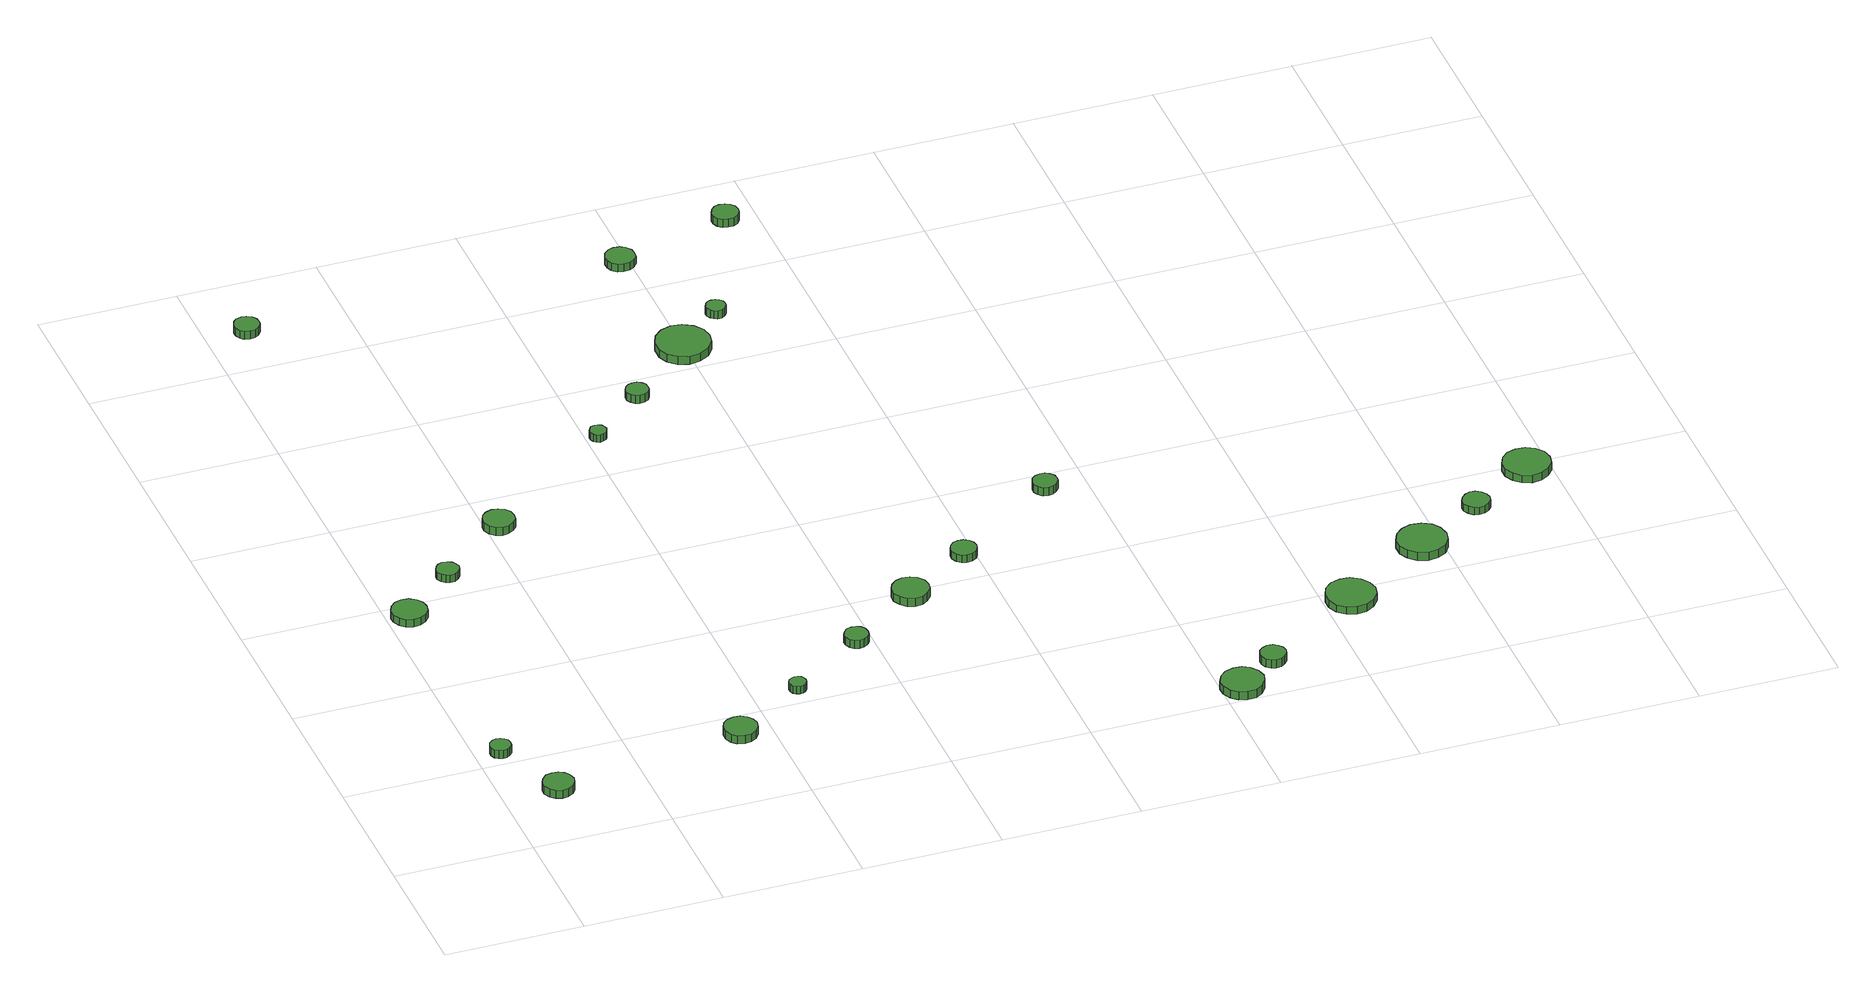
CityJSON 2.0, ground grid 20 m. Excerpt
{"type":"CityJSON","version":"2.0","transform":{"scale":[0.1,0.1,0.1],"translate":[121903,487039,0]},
"CityObjects":{
"tree1":{"type":"SolitaryVegetationObject","attributes":{"function":"something"},"geometry":[{"type":"MultiSurface","lod":"1","boundaries":[[[0,1,2,3,4,5,6,7,8,9,10,11,12,13,14]],[[15,16,17,18,19,20,21,22,23,24,25,26,27,28,29]],[[0,29,28,1]],[[1,28,27,2]],[[2,27,26,3]],[[3,26,25,4]],[[4,25,24,5]],[[5,24,23,6]],[[6,23,22,7]],[[7,22,21,8]],[[8,21,20,9]],[[9,20,19,10]],[[10,19,18,11]],[[11,18,17,12]],[[12,17,16,13]],[[13,16,15,14]],[[14,15,29,0]]]}]},
"tree2":{"type":"SolitaryVegetationObject","attributes":{"function":"something"},"geometry":[{"type":"MultiSurface","lod":"1","boundaries":[[[30,31,32,33,34,35,36,37,38,39,40,41,42,43,44]],[[45,46,47,48,49,50,51,52,53,54,55,56,57,58,59]],[[30,59,58,31]],[[31,58,57,32]],[[32,57,56,33]],[[33,56,55,34]],[[34,55,54,35]],[[35,54,53,36]],[[36,53,52,37]],[[37,52,51,38]],[[38,51,50,39]],[[39,50,49,40]],[[40,49,48,41]],[[41,48,47,42]],[[42,47,46,43]],[[43,46,45,44]],[[44,45,59,30]]]}]},
"tree3":{"type":"SolitaryVegetationObject","attributes":{"function":"something"},"geometry":[{"type":"MultiSurface","lod":"1","boundaries":[[[60,61,62,63,64,65,66,67,68,69,70,71,72,73,74]],[[75,76,77,78,79,80,81,82,83,84,85,86,87,88,89]],[[60,89,88,61]],[[61,88,87,62]],[[62,87,86,63]],[[63,86,85,64]],[[64,85,84,65]],[[65,84,83,66]],[[66,83,82,67]],[[67,82,81,68]],[[68,81,80,69]],[[69,80,79,70]],[[70,79,78,71]],[[71,78,77,72]],[[72,77,76,73]],[[73,76,75,74]],[[74,75,89,60]]]}]},
"tree4":{"type":"SolitaryVegetationObject","attributes":{"function":"something"},"geometry":[{"type":"MultiSurface","lod":"1","boundaries":[[[90,91,92,93,94,95,96,97,98,99,100,101,102,103,104]],[[105,106,107,108,109,110,111,112,113,114,115,116,117,118,119]],[[90,119,118,91]],[[91,118,117,92]],[[92,117,116,93]],[[93,116,115,94]],[[94,115,114,95]],[[95,114,113,96]],[[96,113,112,97]],[[97,112,111,98]],[[98,111,110,99]],[[99,110,109,100]],[[100,109,108,101]],[[101,108,107,102]],[[102,107,106,103]],[[103,106,105,104]],[[104,105,119,90]]]}]},
"tree5":{"type":"SolitaryVegetationObject","attributes":{"function":"something"},"geometry":[{"type":"MultiSurface","lod":"1","boundaries":[[[120,121,122,123,124,125,126,127,128,129,130,131,132,133,134]],[[135,136,137,138,139,140,141,142,143,144,145,146,147,148,149]],[[120,149,148,121]],[[121,148,147,122]],[[122,147,146,123]],[[123,146,145,124]],[[124,145,144,125]],[[125,144,143,126]],[[126,143,142,127]],[[127,142,141,128]],[[128,141,140,129]],[[129,140,139,130]],[[130,139,138,131]],[[131,138,137,132]],[[132,137,136,133]],[[133,136,135,134]],[[134,135,149,120]]]}]},
"tree6":{"type":"SolitaryVegetationObject","attributes":{"function":"something"},"geometry":[{"type":"MultiSurface","lod":"1","boundaries":[[[150,151,152,153,154,155,156,157,158,159,160,161,162,163,164]],[[165,166,167,168,169,170,171,172,173,174,175,176,177,178,179]],[[150,179,178,151]],[[151,178,177,152]],[[152,177,176,153]],[[153,176,175,154]],[[154,175,174,155]],[[155,174,173,156]],[[156,173,172,157]],[[157,172,171,158]],[[158,171,170,159]],[[159,170,169,160]],[[160,169,168,161]],[[161,168,167,162]],[[162,167,166,163]],[[163,166,165,164]],[[164,165,179,150]]]}]},
"tree7":{"type":"SolitaryVegetationObject","attributes":{"function":"something"},"geometry":[{"type":"MultiSurface","lod":"1","boundaries":[[[180,181,182,183,184,185,186,187,188,189,190,191,192,193,194]],[[195,196,197,198,199,200,201,202,203,204,205,206,207,208,209]],[[180,209,208,181]],[[181,208,207,182]],[[182,207,206,183]],[[183,206,205,184]],[[184,205,204,185]],[[185,204,203,186]],[[186,203,202,187]],[[187,202,201,188]],[[188,201,200,189]],[[189,200,199,190]],[[190,199,198,191]],[[191,198,197,192]],[[192,197,196,193]],[[193,196,195,194]],[[194,195,209,180]]]}]},
"tree8":{"type":"SolitaryVegetationObject","attributes":{"function":"something"},"geometry":[{"type":"MultiSurface","lod":"1","boundaries":[[[210,211,212,213,214,215,216,217,218,219,220,221,222,223,224]],[[225,226,227,228,229,230,231,232,233,234,235,236,237,238,239]],[[210,239,238,211]],[[211,238,237,212]],[[212,237,236,213]],[[213,236,235,214]],[[214,235,234,215]],[[215,234,233,216]],[[216,233,232,217]],[[217,232,231,218]],[[218,231,230,219]],[[219,230,229,220]],[[220,229,228,221]],[[221,228,227,222]],[[222,227,226,223]],[[223,226,225,224]],[[224,225,239,210]]]}]},
"tree9":{"type":"SolitaryVegetationObject","attributes":{"function":"something"},"geometry":[{"type":"MultiSurface","lod":"1","boundaries":[[[240,241,242,243,244,245,246,247,248,249,250,251,252,253,254]],[[255,256,257,258,259,260,261,262,263,264,265,266,267,268,269]],[[240,269,268,241]],[[241,268,267,242]],[[242,267,266,243]],[[243,266,265,244]],[[244,265,264,245]],[[245,264,263,246]],[[246,263,262,247]],[[247,262,261,248]],[[248,261,260,249]],[[249,260,259,250]],[[250,259,258,251]],[[251,258,257,252]],[[252,257,256,253]],[[253,256,255,254]],[[254,255,269,240]]]}]},
"tree10":{"type":"SolitaryVegetationObject","attributes":{"function":"something"},"geometry":[{"type":"MultiSurface","lod":"1","boundaries":[[[270,271,272,273,274,275,276,277,278,279,280,281,282,283,284]],[[285,286,287,288,289,290,291,292,293,294,295,296,297,298,299]],[[270,299,298,271]],[[271,298,297,272]],[[272,297,296,273]],[[273,296,295,274]],[[274,295,294,275]],[[275,294,293,276]],[[276,293,292,277]],[[277,292,291,278]],[[278,291,290,279]],[[279,290,289,280]],[[280,289,288,281]],[[281,288,287,282]],[[282,287,286,283]],[[283,286,285,284]],[[284,285,299,270]]]}]},
"tree11":{"type":"SolitaryVegetationObject","attributes":{"function":"something"},"geometry":[{"type":"MultiSurface","lod":"1","boundaries":[[[300,301,302,303,304,305,306,307,308,309,310,311,312,313,314]],[[315,316,317,318,319,320,321,322,323,324,325,326,327,328,329]],[[300,329,328,301]],[[301,328,327,302]],[[302,327,326,303]],[[303,326,325,304]],[[304,325,324,305]],[[305,324,323,306]],[[306,323,322,307]],[[307,322,321,308]],[[308,321,320,309]],[[309,320,319,310]],[[310,319,318,311]],[[311,318,317,312]],[[312,317,316,313]],[[313,316,315,314]],[[314,315,329,300]]]}]},
"tree12":{"type":"SolitaryVegetationObject","attributes":{"function":"something"},"geometry":[{"type":"MultiSurface","lod":"1","boundaries":[[[330,331,332,333,334,335,336,337,338,339,340,341,342,343,344]],[[345,346,347,348,349,350,351,352,353,354,355,356,357,358,359]],[[330,359,358,331]],[[331,358,357,332]],[[332,357,356,333]],[[333,356,355,334]],[[334,355,354,335]],[[335,354,353,336]],[[336,353,352,337]],[[337,352,351,338]],[[338,351,350,339]],[[339,350,349,340]],[[340,349,348,341]],[[341,348,347,342]],[[342,347,346,343]],[[343,346,345,344]],[[344,345,359,330]]]}]},
"tree13":{"type":"SolitaryVegetationObject","attributes":{"function":"something"},"geometry":[{"type":"MultiSurface","lod":"1","boundaries":[[[360,361,362,363,364,365,366,367,368,369,370,371,372,373,374]],[[375,376,377,378,379,380,381,382,383,384,385,386,387,388,389]],[[360,389,388,361]],[[361,388,387,362]],[[362,387,386,363]],[[363,386,385,364]],[[364,385,384,365]],[[365,384,383,366]],[[366,383,382,367]],[[367,382,381,368]],[[368,381,380,369]],[[369,380,379,370]],[[370,379,378,371]],[[371,378,377,372]],[[372,377,376,373]],[[373,376,375,374]],[[374,375,389,360]]]}]},
"tree14":{"type":"SolitaryVegetationObject","attributes":{"function":"something"},"geometry":[{"type":"MultiSurface","lod":"1","boundaries":[[[390,391,392,393,394,395,396,397,398,399,400,401,402,403,404]],[[405,406,407,408,409,410,411,412,413,414,415,416,417,418,419]],[[390,419,418,391]],[[391,418,417,392]],[[392,417,416,393]],[[393,416,415,394]],[[394,415,414,395]],[[395,414,413,396]],[[396,413,412,397]],[[397,412,411,398]],[[398,411,410,399]],[[399,410,409,400]],[[400,409,408,401]],[[401,408,407,402]],[[402,407,406,403]],[[403,406,405,404]],[[404,405,419,390]]]}]},
"tree15":{"type":"SolitaryVegetationObject","attributes":{"function":"something"},"geometry":[{"type":"MultiSurface","lod":"1","boundaries":[[[420,421,422,423,424,425,426,427,428,429,430,431,432,433,434]],[[435,436,437,438,439,440,441,442,443,444,445,446,447,448,449]],[[420,449,448,421]],[[421,448,447,422]],[[422,447,446,423]],[[423,446,445,424]],[[424,445,444,425]],[[425,444,443,426]],[[426,443,442,427]],[[427,442,441,428]],[[428,441,440,429]],[[429,440,439,430]],[[430,439,438,431]],[[431,438,437,432]],[[432,437,436,433]],[[433,436,435,434]],[[434,435,449,420]]]}]},
"tree16":{"type":"SolitaryVegetationObject","attributes":{"function":"something"},"geometry":[{"type":"MultiSurface","lod":"1","boundaries":[[[450,451,452,453,454,455,456,457,458,459,460,461,462,463,464]],[[465,466,467,468,469,470,471,472,473,474,475,476,477,478,479]],[[450,479,478,451]],[[451,478,477,452]],[[452,477,476,453]],[[453,476,475,454]],[[454,475,474,455]],[[455,474,473,456]],[[456,473,472,457]],[[457,472,471,458]],[[458,471,470,459]],[[459,470,469,460]],[[460,469,468,461]],[[461,468,467,462]],[[462,467,466,463]],[[463,466,465,464]],[[464,465,479,450]]]}]},
"tree17":{"type":"SolitaryVegetationObject","attributes":{"function":"something"},"geometry":[{"type":"MultiSurface","lod":"1","boundaries":[[[480,481,482,483,484,485,486,487,488,489,490,491,492,493,494]],[[495,496,497,498,499,500,501,502,503,504,505,506,507,508,509]],[[480,509,508,481]],[[481,508,507,482]],[[482,507,506,483]],[[483,506,505,484]],[[484,505,504,485]],[[485,504,503,486]],[[486,503,502,487]],[[487,502,501,488]],[[488,501,500,489]],[[489,500,499,490]],[[490,499,498,491]],[[491,498,497,492]],[[492,497,496,493]],[[493,496,495,494]],[[494,495,509,480]]]}]},
"tree18":{"type":"SolitaryVegetationObject","attributes":{"function":"something"},"geometry":[{"type":"MultiSurface","lod":"1","boundaries":[[[510,511,512,513,514,515,516,517,518,519,520,521,522,523,524]],[[525,526,527,528,529,530,531,532,533,534,535,536,537,538,539]],[[510,539,538,511]],[[511,538,537,512]],[[512,537,536,513]],[[513,536,535,514]],[[514,535,534,515]],[[515,534,533,516]],[[516,533,532,517]],[[517,532,531,518]],[[518,531,530,519]],[[519,530,529,520]],[[520,529,528,521]],[[521,528,527,522]],[[522,527,526,523]],[[523,526,525,524]],[[524,525,539,510]]]}]},
"tree19":{"type":"SolitaryVegetationObject","attributes":{"function":"something"},"geometry":[{"type":"MultiSurface","lod":"1","boundaries":[[[540,541,542,543,544,545,546,547,548,549,550,551,552,553,554]],[[555,556,557,558,559,560,561,562,563,564,565,566,567,568,569]],[[540,569,568,541]],[[541,568,567,542]],[[542,567,566,543]],[[543,566,565,544]],[[544,565,564,545]],[[545,564,563,546]],[[546,563,562,547]],[[547,562,561,548]],[[548,561,560,549]],[[549,560,559,550]],[[550,559,558,551]],[[551,558,557,552]],[[552,557,556,553]],[[553,556,555,554]],[[554,555,569,540]]]}]},
"tree20":{"type":"SolitaryVegetationObject","attributes":{"function":"something"},"geometry":[{"type":"MultiSurface","lod":"1","boundaries":[[[570,571,572,573,574,575,576,577,578,579,580,581,582,583,584]],[[585,586,587,588,589,590,591,592,593,594,595,596,597,598,599]],[[570,599,598,571]],[[571,598,597,572]],[[572,597,596,573]],[[573,596,595,574]],[[574,595,594,575]],[[575,594,593,576]],[[576,593,592,577]],[[577,592,591,578]],[[578,591,590,579]],[[579,590,589,580]],[[580,589,588,581]],[[581,588,587,582]],[[582,587,586,583]],[[583,586,585,584]],[[584,585,599,570]]]}]},
"tree21":{"type":"SolitaryVegetationObject","attributes":{"function":"something"},"geometry":[{"type":"MultiSurface","lod":"1","boundaries":[[[600,601,602,603,604,605,606,607,608,609,610,611,612,613,614]],[[615,616,617,618,619,620,621,622,623,624,625,626,627,628,629]],[[600,629,628,601]],[[601,628,627,602]],[[602,627,626,603]],[[603,626,625,604]],[[604,625,624,605]],[[605,624,623,606]],[[606,623,622,607]],[[607,622,621,608]],[[608,621,620,609]],[[609,620,619,610]],[[610,619,618,611]],[[611,618,617,612]],[[612,617,616,613]],[[613,616,615,614]],[[614,615,629,600]]]}]},
"tree22":{"type":"SolitaryVegetationObject","attributes":{"function":"something"},"geometry":[{"type":"MultiSurface","lod":"1","boundaries":[[[630,631,632,633,634,635,636,637,638,639,640,641,642,643,644]],[[645,646,647,648,649,650,651,652,653,654,655,656,657,658,659]],[[630,659,658,631]],[[631,658,657,632]],[[632,657,656,633]],[[633,656,655,634]],[[634,655,654,635]],[[635,654,653,636]],[[636,653,652,637]],[[637,652,651,638]],[[638,651,650,639]],[[639,650,649,640]],[[640,649,648,641]],[[641,648,647,642]],[[642,647,646,643]],[[643,646,645,644]],[[644,645,659,630]]]}]},
"tree23":{"type":"SolitaryVegetationObject","attributes":{"function":"something"},"geometry":[{"type":"MultiSurface","lod":"1","boundaries":[[[660,661,662,663,664,665,666,667,668,669,670,671,672,673,674]],[[675,676,677,678,679,680,681,682,683,684,685,686,687,688,689]],[[660,689,688,661]],[[661,688,687,662]],[[662,687,686,663]],[[663,686,685,664]],[[664,685,684,665]],[[665,684,683,666]],[[666,683,682,667]],[[667,682,681,668]],[[668,681,680,669]],[[669,680,679,670]],[[670,679,678,671]],[[671,678,677,672]],[[672,677,676,673]],[[673,676,675,674]],[[674,675,689,660]]]}]},
"tree24":{"type":"SolitaryVegetationObject","attributes":{"function":"something"},"geometry":[{"type":"MultiSurface","lod":"1","boundaries":[[[690,691,692,693,694,695,696,697,698,699,700,701,702,703,704]],[[705,706,707,708,709,710,711,712,713,714,715,716,717,718,719]],[[690,719,718,691]],[[691,718,717,692]],[[692,717,716,693]],[[693,716,715,694]],[[694,715,714,695]],[[695,714,713,696]],[[696,713,712,697]],[[697,712,711,698]],[[698,711,710,699]],[[699,710,709,700]],[[700,709,708,701]],[[701,708,707,702]],[[702,707,706,703]],[[703,706,705,704]],[[704,705,719,690]]]}]}
},
"vertices":[
[48,220,20],[47,226,20],[43,231,20],[38,234,20],[32,235,20],[26,233,20],[21,229,20],[19,223,20],[19,217,20],[21,211,20],[26,207,20],[32,205,20],[38,206,20],[43,209,20],[47,214,20],[47,214,7],[43,209,7],[38,206,7],[32,205,7],[26,207,7],[21,211,7],[19,217,7],[19,223,7],[21,229,7],[26,233,7],[32,235,7],[38,234,7],[43,231,7],[47,226,7],[48,220,7],
[101,116,16],[99,125,16],[94,133,16],[86,137,16],[77,138,16],[68,136,16],[61,129,16],[57,121,16],[57,112,16],[61,103,16],[68,97,16],[77,94,16],[86,95,16],[94,100,16],[99,107,16],[99,107,3],[94,100,3],[86,95,3],[77,94,3],[68,97,3],[61,103,3],[57,112,3],[57,121,3],[61,129,3],[68,136,3],[77,138,3],[86,137,3],[94,133,3],[99,125,3],[101,116,3],
[56,572,15],[54,582,15],[48,590,15],[39,596,15],[28,597,15],[18,594,15],[11,587,15],[6,577,15],[6,567,15],[11,557,15],[18,550,15],[28,547,15],[39,548,15],[48,553,15],[54,561,15],[54,561,3],[48,553,3],[39,548,3],[28,547,3],[18,550,3],[11,557,3],[6,567,3],[6,577,3],[11,587,3],[18,594,3],[28,597,3],[39,596,3],[48,590,3],[54,582,3],[56,572,3],
[130,646,15],[128,652,15],[124,658,15],[118,661,15],[111,662,15],[105,660,15],[100,655,15],[97,649,15],[97,642,15],[100,636,15],[105,632,15],[111,629,15],[118,630,15],[124,634,15],[128,639,15],[128,639,3],[124,634,3],[118,630,3],[111,629,3],[105,632,3],[100,636,3],[97,642,3],[97,649,3],[100,655,3],[105,660,3],[111,662,3],[118,661,3],[124,658,3],[128,652,3],[130,646,3],
[378,155,17],[376,164,17],[370,172,17],[362,177,17],[352,178,17],[342,175,17],[335,169,17],[331,160,17],[331,150,17],[335,140,17],[342,134,17],[352,131,17],[362,132,17],[370,137,17],[376,145,17],[376,145,4],[370,137,4],[362,132,4],[352,131,4],[342,134,4],[335,140,4],[331,150,4],[331,160,4],[335,169,4],[342,175,4],[352,178,4],[362,177,4],[370,172,4],[376,164,4],[378,155,4],
[240,731,18],[238,740,18],[232,748,18],[224,752,18],[215,753,18],[206,750,18],[199,744,18],[195,735,18],[195,726,18],[199,717,18],[206,711,18],[215,708,18],[224,709,18],[232,714,18],[238,721,18],[238,721,5],[232,714,5],[224,709,5],[215,708,5],[206,711,5],[199,717,5],[195,726,5],[195,735,5],[199,744,5],[206,750,5],[215,753,5],[224,752,5],[232,748,5],[238,740,5],[240,731,5],
[73,1277,22],[72,1284,22],[68,1290,22],[61,1294,22],[54,1295,22],[46,1293,22],[41,1288,22],[38,1281,22],[38,1273,22],[41,1266,22],[46,1261,22],[54,1259,22],[61,1260,22],[68,1264,22],[72,1270,22],[72,1270,9],[68,1264,9],[61,1260,9],[54,1259,9],[46,1261,9],[41,1266,9],[38,1273,9],[38,1281,9],[41,1288,9],[46,1293,9],[54,1295,9],[61,1294,9],[68,1290,9],[72,1284,9],[73,1277,9],
[476,231,15],[475,236,15],[472,240,15],[468,242,15],[463,243,15],[458,241,15],[454,238,15],[452,233,15],[452,228,15],[454,223,15],[458,220,15],[463,218,15],[468,219,15],[472,221,15],[475,226,15],[475,226,3],[472,221,3],[468,219,3],[463,218,3],[458,220,3],[454,223,3],[452,228,3],[452,233,3],[454,238,3],[458,241,3],[463,243,3],[468,242,3],[472,240,3],[475,236,3],[476,231,3],
[594,311,15],[593,318,15],[589,324,15],[583,327,15],[576,328,15],[569,326,15],[564,321,15],[561,315,15],[561,308,15],[564,301,15],[569,296,15],[576,294,15],[583,295,15],[589,299,15],[593,304,15],[593,304,2],[589,299,2],[583,295,2],[576,294,2],[569,296,2],[564,301,2],[561,308,2],[561,315,2],[564,321,2],[569,326,2],[576,328,2],[583,327,2],[589,324,2],[593,318,2],[594,311,2],
[429,885,16],[427,890,16],[425,894,16],[420,897,16],[415,897,16],[410,896,16],[407,892,16],[405,888,16],[405,883,16],[407,878,16],[410,875,16],[415,873,16],[420,874,16],[425,876,16],[427,880,16],[427,880,4],[425,876,4],[420,874,4],[415,873,4],[410,875,4],[407,878,4],[405,883,4],[405,888,4],[407,892,4],[410,896,4],[415,897,4],[420,897,4],[425,894,4],[427,890,4],[429,885,4],
[516,960,15],[515,967,15],[511,972,15],[505,976,15],[498,976,15],[492,974,15],[487,970,15],[484,964,15],[484,957,15],[487,951,15],[492,946,15],[498,944,15],[505,945,15],[511,948,15],[515,954,15],[515,954,2],[511,948,2],[505,945,2],[498,944,2],[492,946,2],[487,951,2],[484,957,2],[484,964,2],[487,970,2],[492,974,2],[498,976,2],[505,976,2],[511,972,2],[515,967,2],[516,960,2],
[709,387,16],[707,398,16],[700,407,16],[691,412,16],[680,413,16],[670,410,16],[662,403,16],[657,393,16],[657,382,16],[662,372,16],[670,364,16],[680,361,16],[691,362,16],[700,368,16],[707,376,16],[707,376,3],[700,368,3],[691,362,3],[680,361,3],[670,364,3],[662,372,3],[657,382,3],[657,393,3],[662,403,3],[670,410,3],[680,413,3],[691,412,3],[700,407,3],[707,398,3],[709,387,3],
[636,1048,15],[633,1063,15],[623,1076,15],[609,1084,15],[593,1086,15],[578,1081,15],[566,1070,15],[560,1056,15],[560,1039,15],[566,1025,15],[578,1014,15],[593,1009,15],[609,1011,15],[623,1019,15],[633,1032,15],[633,1032,2],[623,1019,2],[609,1011,2],[593,1009,2],[578,1014,2],[566,1025,2],[560,1039,2],[560,1056,2],[566,1070,2],[578,1081,2],[593,1086,2],[609,1084,2],[623,1076,2],[633,1063,2],[636,1048,2],
[803,455,14],[801,463,14],[797,469,14],[790,473,14],[782,474,14],[775,472,14],[769,466,14],[766,459,14],[766,452,14],[769,444,14],[775,439,14],[782,437,14],[790,438,14],[797,442,14],[801,448,14],[801,448,2],[797,442,2],[790,438,2],[782,437,2],[775,439,2],[769,444,2],[766,452,2],[766,459,2],[769,466,2],[775,472,2],[782,474,2],[790,473,2],[797,469,2],[801,463,2],[803,455,2],
[608,1267,15],[607,1275,15],[601,1283,15],[594,1287,15],[585,1288,15],[577,1285,15],[570,1279,15],[567,1271,15],[567,1262,15],[570,1254,15],[577,1248,15],[585,1246,15],[594,1247,15],[601,1251,15],[607,1258,15],[607,1258,3],[601,1251,3],[594,1247,3],[585,1246,3],[577,1248,3],[570,1254,3],[567,1262,3],[567,1271,3],[570,1279,3],[577,1285,3],[585,1288,3],[594,1287,3],[601,1283,3],[607,1275,3],[608,1267,3],
[682,1112,15],[681,1117,15],[677,1122,15],[672,1125,15],[666,1125,15],[661,1124,15],[657,1120,15],[654,1114,15],[654,1109,15],[657,1103,15],[661,1100,15],[666,1098,15],[672,1098,15],[677,1101,15],[681,1106,15],[681,1106,2],[677,1101,2],[672,1098,2],[666,1098,2],[661,1100,2],[657,1103,2],[654,1109,2],[654,1114,2],[657,1120,2],[661,1124,2],[666,1125,2],[672,1125,2],[677,1122,2],[681,1117,2],[682,1112,2],
[1060,31,14],[1057,43,14],[1049,54,14],[1039,60,14],[1026,61,14],[1014,57,14],[1005,49,14],[999,37,14],[999,25,14],[1005,13,14],[1014,5,14],[1026,1,14],[1039,2,14],[1049,8,14],[1057,19,14],[1057,19,1],[1049,8,1],[1039,2,1],[1026,1,1],[1014,5,1],[1005,13,1],[999,25,1],[999,37,1],[1005,49,1],[1014,57,1],[1026,61,1],[1039,60,1],[1049,54,1],[1057,43,1],[1060,31,1],
[959,567,15],[958,574,15],[953,580,15],[947,584,15],[940,584,15],[933,582,15],[927,577,15],[924,570,15],[924,563,15],[927,556,15],[933,551,15],[940,549,15],[947,550,15],[953,554,15],[958,560,15],[958,560,2],[953,554,2],[947,550,2],[940,549,2],[933,551,2],[927,556,2],[924,563,2],[924,570,2],[927,577,2],[933,582,2],[940,584,2],[947,584,2],[953,580,2],[958,574,2],[959,567,2],
[1109,77,14],[1107,85,14],[1102,91,14],[1096,95,14],[1088,96,14],[1081,93,14],[1075,88,14],[1072,81,14],[1072,73,14],[1075,66,14],[1081,61,14],[1088,59,14],[1096,60,14],[1102,64,14],[1107,70,14],[1107,70,1],[1102,64,1],[1096,60,1],[1088,59,1],[1081,61,1],[1075,66,1],[1072,73,1],[1072,81,1],[1075,88,1],[1081,93,1],[1088,96,1],[1096,95,1],[1102,91,1],[1107,85,1],[1109,77,1],
[773,1311,19],[772,1319,19],[767,1325,19],[760,1329,19],[752,1330,19],[745,1328,19],[739,1322,19],[736,1315,19],[736,1307,19],[739,1300,19],[745,1295,19],[752,1293,19],[760,1293,19],[767,1297,19],[772,1304,19],[772,1304,6],[767,1297,6],[760,1293,6],[752,1293,6],[745,1295,6],[739,1300,6],[736,1307,6],[736,1315,6],[739,1322,6],[745,1328,6],[752,1330,6],[760,1329,6],[767,1325,6],[772,1319,6],[773,1311,6],
[1272,173,16],[1269,187,16],[1260,199,16],[1247,207,16],[1233,208,16],[1219,204,16],[1208,194,16],[1202,180,16],[1202,166,16],[1208,152,16],[1219,143,16],[1233,138,16],[1247,140,16],[1260,147,16],[1269,159,16],[1269,159,4],[1260,147,4],[1247,140,4],[1233,138,4],[1219,143,4],[1208,152,4],[1202,166,4],[1202,180,4],[1208,194,4],[1219,204,4],[1233,208,4],[1247,207,4],[1260,199,4],[1269,187,4],[1272,173,4],
[1407,263,15],[1404,278,15],[1396,290,15],[1383,297,15],[1368,299,15],[1354,294,15],[1343,284,15],[1337,271,15],[1337,256,15],[1343,243,15],[1354,233,15],[1368,228,15],[1383,230,15],[1396,237,15],[1404,249,15],[1404,249,2],[1396,237,2],[1383,230,2],[1368,228,2],[1354,233,2],[1343,243,2],[1337,256,2],[1337,271,2],[1343,284,2],[1354,294,2],[1368,299,2],[1383,297,2],[1396,290,2],[1404,278,2],[1407,263,2],
[1492,326,14],[1490,334,14],[1485,341,14],[1478,345,14],[1470,346,14],[1463,343,14],[1457,338,14],[1453,330,14],[1453,322,14],[1457,315,14],[1463,309,14],[1470,307,14],[1478,308,14],[1485,312,14],[1490,318,14],[1490,318,2],[1485,312,2],[1478,308,2],[1470,307,2],[1463,309,2],[1457,315,2],[1453,322,2],[1453,330,2],[1457,338,2],[1463,343,2],[1470,346,2],[1478,345,2],[1485,341,2],[1490,334,2],[1492,326,2],
[1601,388,14],[1598,402,14],[1589,413,14],[1577,420,14],[1563,421,14],[1550,417,14],[1540,408,14],[1534,395,14],[1534,381,14],[1540,368,14],[1550,359,14],[1563,354,14],[1577,356,14],[1589,363,14],[1598,374,14],[1598,374,2],[1589,363,2],[1577,356,2],[1563,354,2],[1550,359,2],[1540,368,2],[1534,381,2],[1534,395,2],[1540,408,2],[1550,417,2],[1563,421,2],[1577,420,2],[1589,413,2],[1598,402,2],[1601,388,2]
]}
